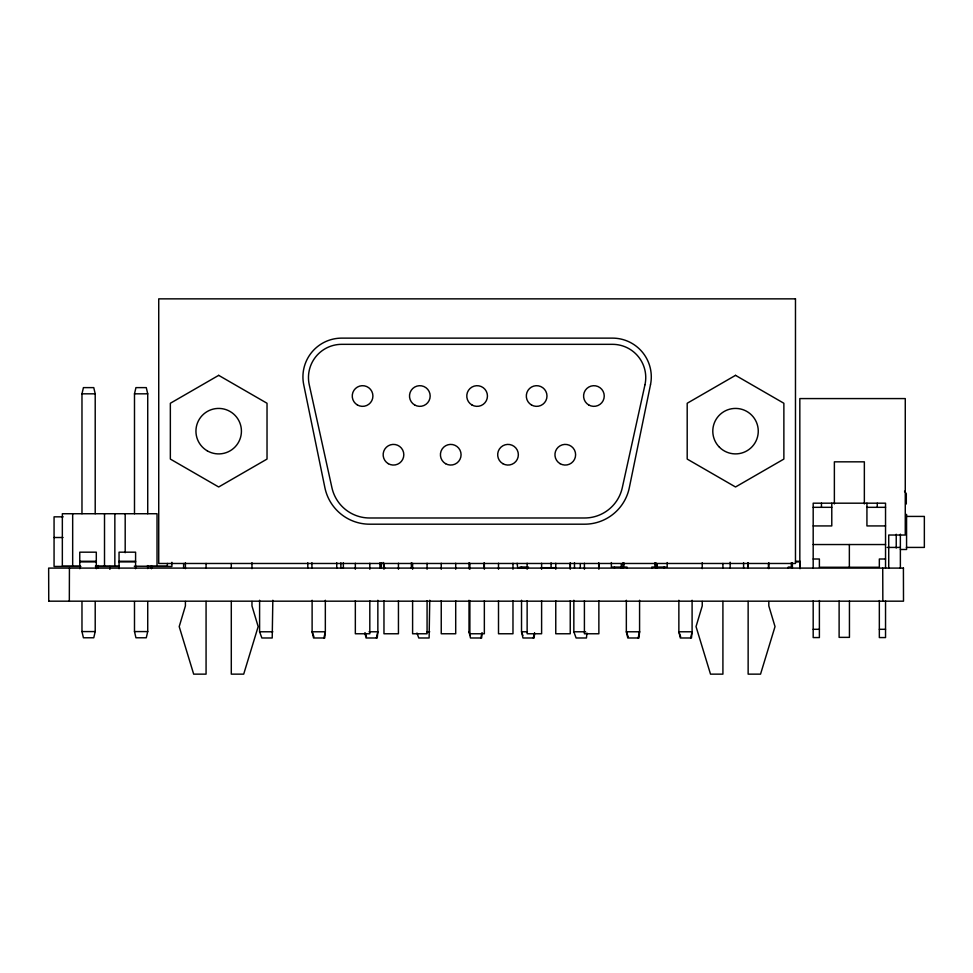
<?xml version="1.0" encoding="UTF-8"?>
<svg xmlns="http://www.w3.org/2000/svg" width="973" height="973" viewBox="0 0 973 973"><rect width="100%" height="100%" fill="white"/><g stroke="black" fill="none" stroke-linecap="round" stroke-linejoin="round"><path stroke-width="1.46" d="M272.829 600.28L272.209 637.984L261.871 637.984L259.596 631.781L259.596 600.28M429.738 600.28L429.117 637.984L418.779 637.984L416.967 633.022M482.134 633.022L481.635 637.984L470.47 637.984L469.022 631.781L469.022 600.28M534.639 633.022L534.141 637.984L522.975 637.984L521.528 631.781L521.528 600.28M586.95 633.022L586.451 637.984L576.113 637.984L573.839 631.781L573.839 600.28M81.975 513.732L81.975 393.822L83.423 387.619L93.761 387.619L95.208 393.822L95.208 513.732M134.493 513.732L134.493 393.822L135.94 387.619L146.278 387.619L147.726 393.822L147.726 513.732M95.208 601.569L95.208 631.574L93.761 637.777L83.423 637.777L81.975 631.574L81.975 601.569M147.726 601.569L147.726 631.574L146.278 637.777L135.94 637.777L134.493 631.574L134.493 601.569M323.887 637.984L325.335 631.781L325.335 600.28M376.405 637.984L377.852 631.781L377.852 600.28M480.808 637.984L481.963 633.022M533.313 637.984L534.481 633.022M638.13 637.984L639.577 631.781L639.577 600.28M690.648 637.984L692.095 631.781L692.095 600.28M81.975 393.822L95.208 393.822M134.493 393.822L147.726 393.822M813.185 507.322L831.781 507.322M866.931 507.322L885.539 507.322M906.362 516.42L924.35 516.42L924.35 547.422L906.362 547.422M63.123 516.833L54.062 516.833L54.062 566.444L80.881 566.444M813.185 525.931L831.781 525.931L831.781 503.187M885.539 525.931L866.931 525.931L866.931 503.187M54.062 537.51L63.002 537.51M813.185 544.539L885.539 544.539M887.169 547.422L900.366 547.422M900.366 549.49L906.568 549.49L906.568 514.364M813.185 559.001L819.388 559.001L819.388 567.271L879.337 567.271L879.337 559.001L885.539 559.001M79.762 561.275L96.303 561.275M119.047 561.275L135.588 561.275M795.525 561.275L800.037 561.275L800.037 568.719M79.762 561.895L96.303 561.895M119.047 561.895L135.588 561.895M795.586 561.895L800.037 561.895M623.778 563.902L621.297 563.902L621.297 568.098M654.793 563.902L657.274 563.902L657.274 568.098M80.345 566.237L62.345 566.237L62.345 513.732L157.03 513.732L157.03 566.237M95.342 566.237L119.351 566.237M134.286 566.237L167.368 566.237L167.368 563.452M95.768 566.444L118.876 566.444M146.777 566.444L171.905 566.444L171.905 562.309M528.534 567.077L523.024 567.077A3.101 3.101 0 0 1 521.467 566.651M622.027 567.064L611.372 567.064L611.372 562.552M656.568 567.064L667.198 567.064L667.198 562.552M528.059 567.685L517.697 567.685L517.113 563.27M541.389 567.685L556.203 567.685M903.503 568.098L48.65 568.098L48.747 601.18M48.65 601.18L903.503 601.18L903.406 568.098M813.185 629.3L819.388 629.3M879.337 629.3L885.539 629.3M81.975 631.574L95.208 631.574M134.493 631.574L147.726 631.574M259.596 631.781L272.829 631.781M369.035 631.781L377.852 631.781L377.232 637.984L366.067 637.984L364.911 633.022M426.806 631.781L429.738 631.781M527.415 631.781L521.528 631.781L522.902 635.503M573.839 631.781L585.6 631.781M904.537 491.195L906.301 493.676L906.301 504.014M680.674 636.743L678.862 631.781L678.862 600.28M628.169 636.743L626.344 631.781L626.344 600.28M469.022 631.781L470.385 635.503M365.07 633.022L366.444 636.743M313.926 636.743L312.114 631.781L312.114 600.28M383.155 562.467L384.663 568.098M900.366 534.141L900.366 568.098M896.23 534.25L896.23 548.006M888.726 568.098L888.726 535.028L905.267 535.028L905.267 398.577L799.83 398.577L799.83 568.098M885.539 567.977L885.539 503.187L813.185 503.187L813.185 567.977M885.539 600.876L885.539 637.57L879.337 637.57L879.337 600.56M882.73 568.098L882.839 601.18M877.269 503.187L877.269 507.322M864.352 503.941L864.352 461.834L834.372 461.834L834.372 503.941M849.356 544.539L849.356 567.271M849.441 601.059L849.441 637.364L839.115 637.364L839.115 601.059M821.455 503.187L821.455 507.322M819.388 600.56L819.388 637.57L813.185 637.57L813.185 600.876M792.387 562.783L792.387 568.098M791.353 562.722L791.353 567.064L788.252 567.064L788.252 568.098M768.816 562.686L768.816 568.646M768.816 601.448L768.816 605.924L775.019 626.6L760.545 674.143L748.14 674.143L748.14 601.35M768.427 563.574L768.427 568.098M748.14 563.428L748.14 568.147M747.957 562.893L747.957 568.098M747.726 562.783L747.726 568.098M743.591 562.722L743.591 568.098M730.164 562.199L730.164 568.098M722.915 563.428L722.915 568.147M722.915 601.35L722.915 674.143L710.509 674.143L696.036 626.6L702.238 605.924L702.238 601.448M702.238 562.686L702.238 568.646M664.097 567.064L664.097 568.098M655.936 562.783L655.936 568.098M654.902 562.722L654.902 567.064L651.801 567.064L651.801 568.098M627.001 568.098L627.001 567.064L623.9 567.064L623.9 562.722M622.866 562.783L622.866 568.098M614.474 567.064L614.474 568.098M598.869 563.245L598.869 569.241M598.869 600.755L598.869 633.764L584.408 633.764L584.408 600.755M598.699 562.893L598.699 568.098M584.408 563.245L584.408 569.241M580.297 563.574L580.297 568.098M574.484 562.722L574.484 568.098M570.348 562.783L570.348 568.098M570.239 563.245L570.239 569.241M570.239 600.755L570.239 633.764L555.765 633.764L555.765 600.755M555.765 563.245L555.765 569.241M551.083 562.832L551.083 567.685M541.608 563.245L541.608 569.241M541.608 600.755L541.608 633.764L527.135 633.764L527.135 600.755M527.135 563.245L527.135 569.241M512.978 563.245L512.978 569.241M512.978 600.755L512.978 633.764L498.504 633.764L498.504 600.755M498.504 563.245L498.504 569.241M484.347 563.245L484.347 569.241M484.347 600.755L484.347 633.764L469.874 633.764L469.874 600.755M484.14 562.783L484.14 568.098M469.874 563.245L469.874 569.241M469.047 562.722L469.022 568.779M455.705 563.245L455.705 569.241M455.705 600.755L455.705 633.764L441.243 633.764L441.243 600.755M441.243 563.245L441.243 569.241M427.074 563.245L427.074 569.241M427.074 600.755L427.074 633.764L412.601 633.764L412.601 600.755M412.601 563.245L412.601 569.241M411.372 562.722L411.372 568.098M398.444 563.245L398.444 569.241M398.444 600.755L398.444 633.764L383.97 633.764L383.97 600.755M383.97 563.245L383.97 569.241M381.392 562.783L381.392 568.098M379.944 562.722L379.944 568.098M369.813 563.245L369.813 569.241M369.813 600.755L369.813 633.764L355.34 633.764L355.34 600.755M355.34 563.245L355.34 569.241M343.36 562.722L343.36 568.098M340.878 562.783L340.878 568.098M336.743 562.722L336.743 568.098M311.932 562.722L311.932 568.098M307.796 562.783L307.796 568.098M251.971 562.686L251.971 568.646M251.971 601.448L251.971 605.924L258.173 626.6L243.7 674.143L231.294 674.143L231.294 601.35M231.294 563.428L231.294 568.147M206.069 563.428L206.069 568.147M206.069 601.35L206.069 674.143L193.676 674.143L179.202 626.6L185.405 605.924L185.405 601.448M185.405 562.686L185.405 568.646M183.617 563.537L183.617 568.098M151.496 565.617L151.496 568.719M147.726 565.581L147.726 568.573M135.588 568.719L135.588 552.178L119.047 552.178L119.047 568.719M125.189 513.732L125.189 552.737M114.85 513.732L114.85 566.237M109.876 566.444L109.876 569.375M104.512 513.732L104.512 566.237M98.164 565.447L98.164 568.098M96.303 568.719L96.303 552.178L79.762 552.178L79.762 568.719M72.671 513.732L72.671 566.237M69.424 568.098L69.326 601.18M523.024 568.11A4.135 4.135 0 0 1 520.093 566.894M325.335 631.781L324.714 637.984L313.561 637.984L312.114 631.781L325.335 631.781M639.577 631.781L638.957 637.984L627.792 637.984L626.344 631.781L639.577 631.781M692.095 631.781L691.475 637.984L680.309 637.984L678.862 631.781L692.095 631.781M650.499 384.712L629.312 487.741A45.646 45.646 0 0 1 584.615 524.192L369.606 524.192A45.682 45.682 0 0 1 324.897 487.704L303.722 384.712A38.774 38.774 0 0 1 341.693 338.13L612.516 338.13A38.774 38.774 0 0 1 650.499 384.712M644.977 384.712L622.294 487.704A38.579 38.579 0 0 1 584.615 517.989L369.606 517.989A38.579 38.579 0 0 1 331.927 487.704L309.244 384.712A33.228 33.228 0 0 1 341.693 344.333L612.516 344.333A33.228 33.228 0 0 1 644.977 384.712M218.682 375.347L170.348 403.26L170.348 459.074L218.682 486.986L267.028 459.074L267.028 403.26L218.682 375.347M735.527 375.347L687.193 403.26L687.193 459.074L735.527 486.986L783.873 459.074L783.873 403.26L735.527 375.347M795.476 298.857L158.733 298.857L158.733 563.476L795.476 563.476L795.476 298.857M719.448 447.239A22.744 22.744 0 0 0 757.493 437.047A22.744 22.744 0 0 0 729.641 409.195A22.744 22.744 0 0 0 719.448 447.239M207.31 450.864A22.744 22.744 0 0 0 241.426 431.161A22.744 22.744 0 0 0 207.31 411.47A22.744 22.744 0 0 0 207.31 450.864M471.941 404.975A10.338 10.338 0 0 0 487.449 396.023A10.338 10.338 0 0 0 471.941 387.072A10.338 10.338 0 0 0 471.941 404.975M414.668 404.975A10.338 10.338 0 0 0 430.175 396.023A10.338 10.338 0 0 0 414.668 387.072A10.338 10.338 0 0 0 414.668 404.975M357.407 404.975A10.338 10.338 0 0 0 372.914 396.023A10.338 10.338 0 0 0 357.407 387.072A10.338 10.338 0 0 0 357.407 404.975M531.477 404.975A10.338 10.338 0 0 0 546.984 396.023A10.338 10.338 0 0 0 531.477 387.072A10.338 10.338 0 0 0 531.477 404.975M588.75 404.975A10.338 10.338 0 0 0 604.245 396.023A10.338 10.338 0 0 0 588.75 387.072A10.338 10.338 0 0 0 588.75 404.975M560.107 463.683A10.338 10.338 0 0 0 575.615 454.732A10.338 10.338 0 0 0 560.107 445.78A10.338 10.338 0 0 0 560.107 463.683M502.846 463.683A10.338 10.338 0 0 0 518.354 454.732A10.338 10.338 0 0 0 502.846 445.78A10.338 10.338 0 0 0 502.846 463.683M445.585 463.683A10.338 10.338 0 0 0 461.08 454.732A10.338 10.338 0 0 0 445.585 445.78A10.338 10.338 0 0 0 445.585 463.683M388.312 463.683A10.338 10.338 0 0 0 403.819 454.732A10.338 10.338 0 0 0 388.312 445.78A10.338 10.338 0 0 0 388.312 463.683"/></g></svg>
